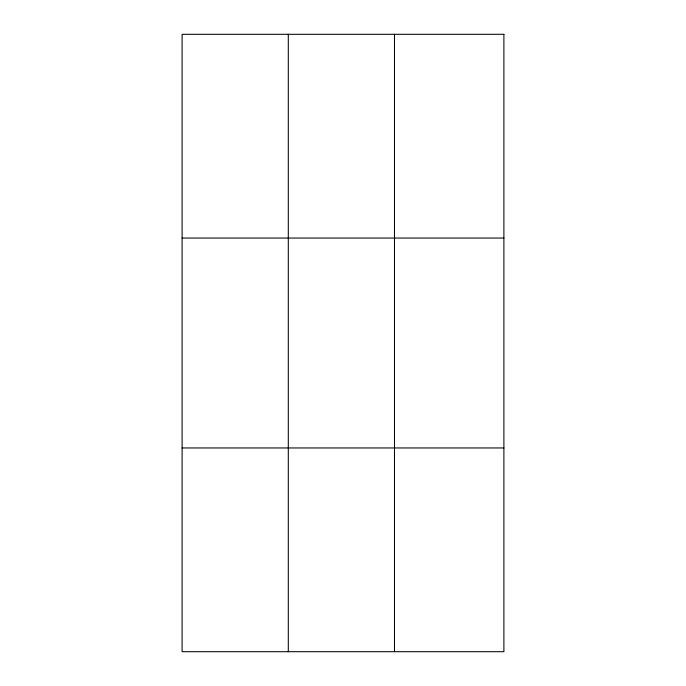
<?xml version="1.0" encoding="UTF-8"?>
<svg xmlns="http://www.w3.org/2000/svg" width="686" height="686" viewBox="0 0 686 686"><rect width="100%" height="100%" fill="white"/><g stroke="black" fill="none" stroke-linecap="round" stroke-linejoin="round"><path stroke-width="1.03" d="M288.3 34.3L288.3 651.7M394.484 34.3L394.484 651.7M182.107 238.042L503.893 238.042M182.107 447.958L503.893 447.958M503.893 34.3L503.893 651.7L182.107 651.7L182.107 34.3L503.893 34.3"/></g></svg>
